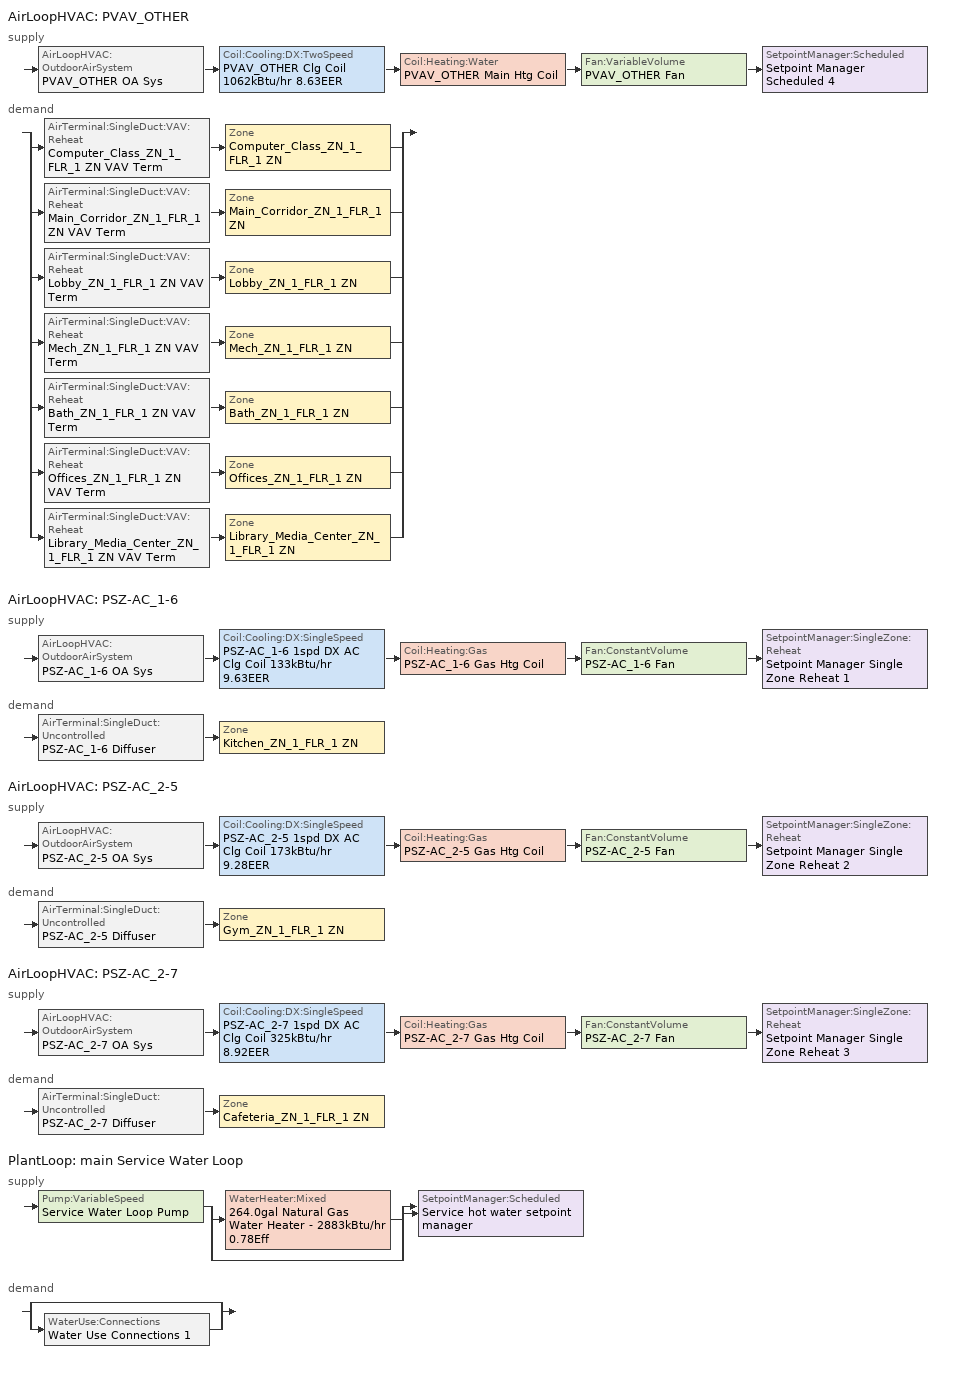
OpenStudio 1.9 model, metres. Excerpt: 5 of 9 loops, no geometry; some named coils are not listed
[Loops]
AirLoopHVAC 'PVAV_OTHER'
 supply: AirLoopHVAC:OutdoorAirSystem 'PVAV_OTHER OA Sys' > Coil:Cooling:DX:TwoSpeed 'PVAV_OTHER Clg Coil 1062kBtu/hr 8.63EER' > Coil:Heating:Water 'PVAV_OTHER Main Htg Coil' > Fan:VariableVolume 'PVAV_OTHER Fan' > SetpointManager:Scheduled 'Setpoint Manager Scheduled 4'
 demand: split
  | AirTerminal:SingleDuct:VAV:Reheat 'Computer_Class_ZN_1_FLR_1 ZN VAV Term' > Zone 'Computer_Class_ZN_1_FLR_1 ZN'
  | AirTerminal:SingleDuct:VAV:Reheat 'Main_Corridor_ZN_1_FLR_1 ZN VAV Term' > Zone 'Main_Corridor_ZN_1_FLR_1 ZN'
  | AirTerminal:SingleDuct:VAV:Reheat 'Lobby_ZN_1_FLR_1 ZN VAV Term' > Zone 'Lobby_ZN_1_FLR_1 ZN'
  | AirTerminal:SingleDuct:VAV:Reheat 'Mech_ZN_1_FLR_1 ZN VAV Term' > Zone 'Mech_ZN_1_FLR_1 ZN'
  | AirTerminal:SingleDuct:VAV:Reheat 'Bath_ZN_1_FLR_1 ZN VAV Term' > Zone 'Bath_ZN_1_FLR_1 ZN'
  | AirTerminal:SingleDuct:VAV:Reheat 'Offices_ZN_1_FLR_1 ZN VAV Term' > Zone 'Offices_ZN_1_FLR_1 ZN'
  | AirTerminal:SingleDuct:VAV:Reheat 'Library_Media_Center_ZN_1_FLR_1 ZN VAV Term' > Zone 'Library_Media_Center_ZN_1_FLR_1 ZN'
AirLoopHVAC 'PSZ-AC_1-6'
 supply: AirLoopHVAC:OutdoorAirSystem 'PSZ-AC_1-6 OA Sys' > Coil:Cooling:DX:SingleSpeed 'PSZ-AC_1-6 1spd DX AC Clg Coil 133kBtu/hr 9.63EER' > Coil:Heating:Gas 'PSZ-AC_1-6 Gas Htg Coil' > Fan:ConstantVolume 'PSZ-AC_1-6 Fan' > SetpointManager:SingleZone:Reheat 'Setpoint Manager Single Zone Reheat 1'
 demand: AirTerminal:SingleDuct:Uncontrolled 'PSZ-AC_1-6 Diffuser' > Zone 'Kitchen_ZN_1_FLR_1 ZN'
AirLoopHVAC 'PSZ-AC_2-5'
 supply: AirLoopHVAC:OutdoorAirSystem 'PSZ-AC_2-5 OA Sys' > Coil:Cooling:DX:SingleSpeed 'PSZ-AC_2-5 1spd DX AC Clg Coil 173kBtu/hr 9.28EER' > Coil:Heating:Gas 'PSZ-AC_2-5 Gas Htg Coil' > Fan:ConstantVolume 'PSZ-AC_2-5 Fan' > SetpointManager:SingleZone:Reheat 'Setpoint Manager Single Zone Reheat 2'
 demand: AirTerminal:SingleDuct:Uncontrolled 'PSZ-AC_2-5 Diffuser' > Zone 'Gym_ZN_1_FLR_1 ZN'
AirLoopHVAC 'PSZ-AC_2-7'
 supply: AirLoopHVAC:OutdoorAirSystem 'PSZ-AC_2-7 OA Sys' > Coil:Cooling:DX:SingleSpeed 'PSZ-AC_2-7 1spd DX AC Clg Coil 325kBtu/hr 8.92EER' > Coil:Heating:Gas 'PSZ-AC_2-7 Gas Htg Coil' > Fan:ConstantVolume 'PSZ-AC_2-7 Fan' > SetpointManager:SingleZone:Reheat 'Setpoint Manager Single Zone Reheat 3'
 demand: AirTerminal:SingleDuct:Uncontrolled 'PSZ-AC_2-7 Diffuser' > Zone 'Cafeteria_ZN_1_FLR_1 ZN'
PlantLoop 'main Service Water Loop'
 supply: Pump:VariableSpeed 'Service Water Loop Pump' > split
  | WaterHeater:Mixed '264.0gal Natural Gas Water Heater - 2883kBtu/hr 0.78Eff'
  | bypass
  join > SetpointManager:Scheduled 'Service hot water setpoint manager'
 demand: split
  | bypass
  | WaterUse:Connections 'Water Use Connections 1'
[Sizing:Zone] Zone Cooling Design Supply Air Humidity Ratio {kg-H2O/kg-air}=0.0085; Zone Heating Design Supply Air Humidity Ratio {kg-H2O/kg-air}=0.008; Cooling Design Air Flow Method=DesignDay; Heating Design Air Flow Method=DesignDay
Name | Zone Cooling Design Supply Air Temperature {C} | Zone Heating Design Supply Air Temperature {C}
Library_Media_Center_ZN_1_FLR_1 ZN; Bath_ZN_1_FLR_1 ZN; Computer_Class_ZN_1_FLR_1 ZN; Lobby_ZN_1_FLR_1 ZN; Mech_ZN_1_FLR_1 ZN; Offices_ZN_1_FLR_1 ZN; Main_Corridor_ZN_1_FLR_1 ZN | 12.7778 | 50
Cafeteria_ZN_1_FLR_1 ZN; Gym_ZN_1_FLR_1 ZN; Kitchen_ZN_1_FLR_1 ZN | 12.8 | 40
[Zone equipment]
Library_Media_Center_ZN_1_FLR_1 ZN: Library_Media_Center_ZN_1_FLR_1 ZN VAV Term
Bath_ZN_1_FLR_1 ZN: Bath_ZN_1_FLR_1 ZN VAV Term, Bath_ZN_1_FLR_1 ZN Exhaust Fan
Cafeteria_ZN_1_FLR_1 ZN: PSZ-AC_2-7 Diffuser
Gym_ZN_1_FLR_1 ZN: PSZ-AC_2-5 Diffuser
Computer_Class_ZN_1_FLR_1 ZN: Computer_Class_ZN_1_FLR_1 ZN VAV Term
Lobby_ZN_1_FLR_1 ZN: Lobby_ZN_1_FLR_1 ZN VAV Term
Mech_ZN_1_FLR_1 ZN: Mech_ZN_1_FLR_1 ZN VAV Term
Offices_ZN_1_FLR_1 ZN: Offices_ZN_1_FLR_1 ZN VAV Term
Main_Corridor_ZN_1_FLR_1 ZN: Main_Corridor_ZN_1_FLR_1 ZN VAV Term
Kitchen_ZN_1_FLR_1 ZN: PSZ-AC_1-6 Diffuser, Kitchen_ZN_1_FLR_1 ZN Exhaust Fan
[PlantLoop]
main Service Water Loop: Maximum Loop Temperature {C}=60; Minimum Loop Temperature {C}=10; Plant Loop Volume {m3}=Autocalculate; Load Distribution Scheme=Optimal
[Sizing:Plant]
main Service Water Loop: Loop Type=Heating; Design Loop Exit Temperature {C}=60; Loop Design Temperature Difference {deltaC}=5; Sizing Option=NonCoincident; Zone Timesteps in Averaging Window=1; Coincident Sizing Factor Mode=None
[SetpointManager:Scheduled] Control Variable=Temperature
Name | Schedule
Setpoint Manager Scheduled 4 | Supply Air Temp - 55F 3
Service hot water setpoint manager | Service Water Loop Temp - 140.0F
[Pump:VariableSpeed]
Service Water Loop Pump: Rated Pump Head {Pa}=1; Motor Efficiency=1; Pump Control Type=Intermittent
[AirLoopHVAC] Design Supply Air Flow Rate {m3/s}=AutoSize
Name | Availability Schedule | Availability Manager
PVAV_OTHER | PrimarySchool VAV Operation | Availability Manager Night Cycle 4
PSZ-AC_1-6 | PrimarySchool PSZ-AC Operation | Availability Manager Night Cycle 5
PSZ-AC_2-5 | PrimarySchool PSZ-AC Operation | Availability Manager Night Cycle 6
PSZ-AC_2-7 | PrimarySchool PSZ-AC Operation | Availability Manager Night Cycle 7
[Sizing:System] Type of Load to Size On=Sensible; Design Outdoor Air Flow Rate {m3/s}=Autosize; Preheat Design Temperature {C}=7; Preheat Design Humidity Ratio {kg-H2O/kg-Air}=0.008; Precool Design Temperature {C}=12.8; Precool Design Humidity Ratio {kg-H2O/kg-Air}=0.008; Central Cooling Design Supply Air Temperature {C}=12.8; Sizing Option=Coincident; 100% Outdoor Air in Cooling=No; 100% Outdoor Air in Heating=No; Central Cooling Design Supply Air Humidity Ratio {kg-H2O/kg-Air}=0.0085; Central Heating Design Supply Air Humidity Ratio {kg-H2O/kg-Air}=0.008; Cooling Design Air Flow Method=DesignDay; Cooling Design Air Flow Rate {m3/s}=0; Heating Design Air Flow Method=DesignDay; Heating Design Air Flow Rate {m3/s}=0; System Outdoor Air Method=ZoneSum; Zone Maximum Outdoor Air Fraction=1; Cooling Supply Air Flow Rate Per Floor Area {m3/s-m2}=0.00996765; Cooling Fraction of Autosized Cooling Supply Air Flow Rate=1; Cooling Supply Air Flow Rate Per Unit Cooling Capacity {m3/s-W}=3.94755e-05; Heating Supply Air Flow Rate Per Floor Area {m3/s-m2}=0.00996765; Heating Fraction of Autosized Heating Supply Air Flow Rate=1; Heating Fraction of Autosized Cooling Supply Air Flow Rate=1; Heating Supply Air Flow Rate Per Unit Heating Capacity {m3/s-W}=3.15882e-05; Cooling Design Capacity Method=CoolingDesignCapacity; Cooling Design Capacity {W}=autosize; Cooling Design Capacity Per Floor Area {W/m2}=234.7; Fraction of Autosized Cooling Design Capacity=1; Heating Design Capacity Method=HeatingDesignCapacity; Heating Design Capacity {W}=autosize; Heating Design Capacity Per Floor Area {W/m2}=157; Fraction of Autosized Heating Design Capacity=1; Central Cooling Capacity Control Method=OnOff
Name | Minimum System Air Flow Ratio | Central Heating Design Supply Air Temperature {C}
PVAV_OTHER | 0.3 | 16.6667
PSZ-AC_1-6; PSZ-AC_2-5; PSZ-AC_2-7 | 1 | 40
[AvailabilityManager:NightCycle] Control Type=CycleOnAny; Thermostat Tolerance {deltaC}=1; Cycling Run Time {s}=3600
Availability Manager Night Cycle 4; Availability Manager Night Cycle 5; Availability Manager Night Cycle 6; Availability Manager Night Cycle 7
[Fan:VariableVolume]
PVAV_OTHER Fan: Availability Schedule=Always On Discrete; Fan Efficiency=0.6006; Pressure Rise {Pa}=1018.77; Maximum Flow Rate {m3/s}=Autosize; Fan Power Minimum Flow Rate Input Method=FixedFlowRate; Fan Power Minimum Flow Fraction=0; Fan Power Minimum Air Flow Rate {m3/s}=0; Motor Efficiency=0.924; Motor In Airstream Fraction=1; Fan Power Coefficient 1=0.0407599; Fan Power Coefficient 2=0.088045; Fan Power Coefficient 3=-0.0729261; Fan Power Coefficient 4=0.94374; Fan Power Coefficient 5=0
[Coil:Cooling:DX:TwoSpeed]
PVAV_OTHER Clg Coil 1062kBtu/hr 8.63EER: Availability Schedule=Always On Discrete; Rated High Speed Total Cooling Capacity {W}=Autosize; Rated High Speed Sensible Heat Ratio=Autosize; Rated High Speed COP {W/W}=3.00974; Rated High Speed Air Flow Rate {m3/s}=Autosize; Total Cooling Capacity Function of Temperature Curve=DOE Ref DX Clg Coil Cool-Cap-fT; Total Cooling Capacity Function of Flow Fraction Curve=DOE Ref DX Clg Coil Cool-CAP-fFlow; Energy Input Ratio Function of Temperature Curve=DOE Ref DX Clg Coil Cool-EIR-fT; Energy Input Ratio Function of Flow Fraction Curve=DOE Ref DX Clg Coil Cool-EIR-fFlow; Part Load Fraction Correlation Curve=DOE Ref DX Clg Coil Cool-PLF-fPLR; Rated Low Speed Total Cooling Capacity {W}=Autosize; Rated Low Speed Sensible Heat Ratio=0.69; Rated Low Speed COP {W/W}=3.00974; Low Speed Total Cooling Capacity Function of Temperature Curve=DOE Ref DX Clg Coil Cool-Cap-fT 1; Low Speed Energy Input Ratio Function of Temperature Curve=DOE Ref DX Clg Coil Cool-EIR-fT 1; Condenser Type=AirCooled; High Speed Evaporative Condenser Effectiveness=0; High Speed Evaporative Condenser Air Flow Rate {m3/s}=Autosize; High Speed Evaporative Condenser Pump Rated Power Consumption {W}=Autosize; Low Speed Evaporative Condenser Effectiveness=0; Low Speed Evaporative Condenser Air Flow Rate {m3/s}=Autosize; Low Speed Evaporative Condenser Pump Rated Power Consumption {W}=Autosize; Basin Heater Capacity {W/K}=10; Basin Heater Setpoint Temperature {C}=2
[Controller:OutdoorAir] Minimum Outdoor Air Flow Rate {m3/s}=Autosize; Maximum Outdoor Air Flow Rate {m3/s}=Autosize; Economizer Control Type=NoEconomizer; Economizer Control Action Type=ModulateFlow; Economizer Maximum Limit Dry-Bulb Temperature {C}=28; Economizer Maximum Limit Enthalpy {J/kg}=64000; Economizer Minimum Limit Dry-Bulb Temperature {C}=-100; Lockout Type=LockoutWithCompressor; Minimum Limit Type=FixedMinimum; Minimum Outdoor Air Schedule=Always On Discrete; High Humidity Control=No
Name | Controller Mechanical Ventilation | Heat Recovery Bypass Control Type
Controller Outdoor Air 4 | PVAV_OTHER Ventilation Controller | BypassWhenWithinEconomizerLimits
PSZ-AC_1-6 OA Sys Controller | Controller Mechanical Ventilation 1 | BypassWhenOAFlowGreaterThanMinimum
PSZ-AC_2-5 OA Sys Controller | Controller Mechanical Ventilation 2 | BypassWhenOAFlowGreaterThanMinimum
PSZ-AC_2-7 OA Sys Controller | Controller Mechanical Ventilation 3 | BypassWhenOAFlowGreaterThanMinimum
[Controller:MechanicalVentilation] Availability Schedule=Always On Discrete; System Outdoor Air Method=ZoneSum
PVAV_OTHER Ventilation Controller; Controller Mechanical Ventilation 1; Controller Mechanical Ventilation 2; Controller Mechanical Ventilation 3
[AirLoopHVAC:OutdoorAirSystem]
Name | Controller
PVAV_OTHER OA Sys | Controller Outdoor Air 4
PSZ-AC_1-6 OA Sys | PSZ-AC_1-6 OA Sys Controller
PSZ-AC_2-5 OA Sys | PSZ-AC_2-5 OA Sys Controller
PSZ-AC_2-7 OA Sys | PSZ-AC_2-7 OA Sys Controller
[AirTerminal:SingleDuct:VAV:Reheat] Availability Schedule=Always On Discrete; Maximum Air Flow Rate {m3/s}=AutoSize; Zone Minimum Air Flow Input Method=Constant; Constant Minimum Air Flow Fraction=0.3; Fixed Minimum Air Flow Rate {m3/s}=0; Maximum Hot Water or Steam Flow Rate {m3/s}=AutoSize; Minimum Hot Water or Steam Flow Rate {m3/s}=0; Convergence Tolerance=0.001; Damper Heating Action=Normal; Maximum Flow per Zone Floor Area During Reheat {m3/s-m2}=AutoSize; Maximum Flow Fraction During Reheat=AutoSize; Maximum Reheat Air Temperature {C}=35; Control For Outdoor Air=No
Name | Reheat Coil
Computer_Class_ZN_1_FLR_1 ZN VAV Term | Computer_Class_ZN_1_FLR_1 ZN Rht Coil
Main_Corridor_ZN_1_FLR_1 ZN VAV Term | Main_Corridor_ZN_1_FLR_1 ZN Rht Coil
Lobby_ZN_1_FLR_1 ZN VAV Term | Lobby_ZN_1_FLR_1 ZN Rht Coil
Mech_ZN_1_FLR_1 ZN VAV Term | Mech_ZN_1_FLR_1 ZN Rht Coil
Bath_ZN_1_FLR_1 ZN VAV Term | Bath_ZN_1_FLR_1 ZN Rht Coil
Offices_ZN_1_FLR_1 ZN VAV Term | Offices_ZN_1_FLR_1 ZN Rht Coil
Library_Media_Center_ZN_1_FLR_1 ZN VAV Term | Library_Media_Center_ZN_1_FLR_1 ZN Rht Coil
[SetpointManager:SingleZone:Reheat] Minimum Supply Air Temperature {C}=10; Maximum Supply Air Temperature {C}=50
Name | Control Zone
Setpoint Manager Single Zone Reheat 1 | Kitchen_ZN_1_FLR_1 ZN
Setpoint Manager Single Zone Reheat 2 | Gym_ZN_1_FLR_1 ZN
Setpoint Manager Single Zone Reheat 3 | Cafeteria_ZN_1_FLR_1 ZN
[Fan:ConstantVolume] Availability Schedule=PrimarySchool PSZ-AC Operation; Maximum Flow Rate {m3/s}=AutoSize
Name | Fan Efficiency | Pressure Rise {Pa} | Motor Efficiency
PSZ-AC_1-6 Fan; PSZ-AC_2-5 Fan | 0.546 | 622.722 | 0.84
PSZ-AC_2-7 Fan | 0.58175 | 1110.94 | 0.895
[Coil:Heating:Gas] Availability Schedule=Always On Discrete; Gas Burner Efficiency=0.78; Nominal Capacity {W}=AutoSize; Parasitic Electric Load {W}=0; Parasitic Gas Load {W}=0
PSZ-AC_1-6 Gas Htg Coil; PSZ-AC_2-5 Gas Htg Coil; PSZ-AC_2-7 Gas Htg Coil
[Coil:Cooling:DX:SingleSpeed] Availability Schedule=Always On Discrete; Rated Total Cooling Capacity {W}=autosize; Rated Sensible Heat Ratio=autosize; Rated Air Flow Rate {m3/s}=autosize; Rated Evaporator Fan Power Per Volume Flow Rate {W/(m3/s)}=773.3; Condenser Type=AirCooled; Evaporative Condenser Effectiveness=0; Evaporative Condenser Air Flow Rate {m3/s}=Autosize; Evaporative Condenser Pump Rated Power Consumption {W}=Autosize; Crankcase Heater Capacity {W}=0; Maximum Outdoor Dry-Bulb Temperature for Crankcase Heater Operation {C}=0; Basin Heater Capacity {W/K}=0; Basin Heater Setpoint Temperature {C}=10
Name | Rated COP {W/W} | Total Cooling Capacity Function of Temperature Curve | Total Cooling Capacity Function of Flow Fraction Curve | Energy Input Ratio Function of Temperature Curve | Energy Input Ratio Function of Flow Fraction Curve | Part Load Fraction Correlation Curve
PSZ-AC_1-6 1spd DX AC Clg Coil 133kBtu/hr 9.63EER | 3.34269 | DOE Ref DX Clg Coil Cool-Cap-fT 8 | DOE Ref DX Clg Coil Cool-CAP-fFlow 4 | DOE Ref DX Clg Coil Cool-EIR-fT 8 | DOE Ref DX Clg Coil Cool-EIR-fFlow 4 | DOE Ref DX Clg Coil Cool-PLF-fPLR 4
PSZ-AC_2-5 1spd DX AC Clg Coil 173kBtu/hr 9.28EER | 3.22615 | DOE Ref DX Clg Coil Cool-Cap-fT 9 | DOE Ref DX Clg Coil Cool-CAP-fFlow 5 | DOE Ref DX Clg Coil Cool-EIR-fT 9 | DOE Ref DX Clg Coil Cool-EIR-fFlow 5 | DOE Ref DX Clg Coil Cool-PLF-fPLR 5
PSZ-AC_2-7 1spd DX AC Clg Coil 325kBtu/hr 8.92EER | 3.10629 | DOE Ref DX Clg Coil Cool-Cap-fT 10 | DOE Ref DX Clg Coil Cool-CAP-fFlow 6 | DOE Ref DX Clg Coil Cool-EIR-fT 10 | DOE Ref DX Clg Coil Cool-EIR-fFlow 6 | DOE Ref DX Clg Coil Cool-PLF-fPLR 6
[AirTerminal:SingleDuct:Uncontrolled] Availability Schedule=Always On Discrete; Maximum Air Flow Rate {m3/s}=AutoSize
PSZ-AC_1-6 Diffuser; PSZ-AC_2-5 Diffuser; PSZ-AC_2-7 Diffuser
[Fan:ZoneExhaust] Fan Efficiency=0.1595; Pressure Rise {Pa}=124.544; System Availability Manager Coupling Mode=Decoupled
Name | Availability Schedule | Maximum Flow Rate {m3/s} | Flow Fraction Schedule | Balanced Exhaust Fraction Schedule
Kitchen_ZN_1_FLR_1 ZN Exhaust Fan | SchoolPrimary Kitchen_Exhaust_SCH | 2.12376 | SchoolSecondary Kitchen_Exhaust_SCH_DCV | SchoolSecondary Kitchen Exhaust Fan Balanced Exhaust Fraction Schedule
Bath_ZN_1_FLR_1 ZN Exhaust Fan | SchoolPrimary Hours_of_operation | 0.283168
[Refrigeration:Case] Availability Schedule=Always On Discrete; Zone=Kitchen_ZN_1_FLR_1 ZN; Rated Ambient Temperature {C}=23.8889; Rated Ambient Relative Humidity {percent}=55; Rated Total Cooling Capacity per Unit Length {W/m}=734; Case Length {m}=3.66; Latent Case Credit Curve Type=CaseTemperatureMethod; Standard Case Lighting Power per Unit Length {W/m}=33; Case Lighting Schedule=SchoolSecondary BLDG_LIGHT_SCH; Fraction of Lighting Energy to Case=1; Anti-Sweat Heater Control Type=None; Humidity at Zero Anti-Sweat Heater Energy {percent}=0; Case Height {m}=0; Defrost Energy Correction Curve Type=None; Refrigerated Case Restocking Schedule=SchoolSecondary Kitchen_ZN_1_FLR_1_Case:1_WALKINFREEZER_WalkInStockingSched
Name | Rated Latent Heat Ratio | Rated Runtime Fraction | Case Operating Temperature {C} | Latent Case Credit Curve | Standard Case Fan Power per Unit Length {W/m} | Operating Case Fan Power per Unit Length {W/m} | Fraction of Anti-Sweat Heater Energy to Case | Case Defrost Power per Unit Length {W/m} | Case Defrost Type | Case Defrost Schedule | Case Defrost Drip-Down Schedule | Under Case HVAC Return Air Fraction | Case Credit Fraction Schedule
Kitchen_ZN_1_FLR_1 ZN Walkin Freezer | 0.1 | 0.4 | -23 | Single Shelf Horizontal Latent Energy Multiplier_Pre2004 | 68.3 | 68.3 | 0 | 410 | Electric | Refrigeration Defrost Schedule | Refrigeration Defrost DripDown Schedule | 0 | Refrigeration Case Credit Schedule
Kitchen_ZN_1_FLR_1 ZN Display Case | 0.08 | 0.85 | 2 | Multi Shelf Vertical Latent Energy Multiplier | 55 | 55 | 0.2 | 0 | OffCycle | Refrigeration Defrost Schedule 1 |  | 0.05
[Refrigeration:Condenser:AirCooled] Rated Subcooling Temperature Difference {deltaC}=0; Condenser Fan Speed Control Type=VariableSpeed; Rated Fan Power {W}=750; Minimum Fan Air Flow Ratio=0.25
Name | Rated Effective Total Heat Rejection Rate Curve
Refrigeration Condenser Air Cooled 1 | Refrigeration Condenser Air Cooled HR Curve
Refrigeration Condenser Air Cooled 2 | Refrigeration Condenser Air Cooled HR Curve 1
[Refrigeration:System] Minimum Condensing Temperature {C}=21; Refrigeration System Working Fluid Type=R404a; Suction Temperature Control Type=ConstantSuctionTemperature; Suction Piping Zone=Kitchen_ZN_1_FLR_1 ZN
Name | Refrigeration Condenser
Refrigeration System 1 | Refrigeration Condenser Air Cooled 1
Refrigeration System 2 | Refrigeration Condenser Air Cooled 2
[WaterHeater:Mixed]
264.0gal Natural Gas Water Heater - 2883kBtu/hr 0.78Eff: Tank Volume {m3}=0.999349; Setpoint Temperature Schedule=Service Water Loop Temp - 140.0F; Deadband Temperature Difference {deltaC}=2; Maximum Temperature Limit {C}=82.2222; Heater Control Type=Cycle; Heater Maximum Capacity {W}=845000; Heater Fuel Type=NaturalGas; Heater Thermal Efficiency=0.78; Off Cycle Parasitic Fuel Consumption Rate {W}=19.9992; Off Cycle Parasitic Fuel Type=NaturalGas; Off Cycle Parasitic Heat Fraction to Tank=0.8; On Cycle Parasitic Fuel Consumption Rate {W}=19.9992; On Cycle Parasitic Fuel Type=NaturalGas; On Cycle Parasitic Heat Fraction to Tank=0; Ambient Temperature Indicator=Schedule; Ambient Temperature Schedule=Water Heater Ambient Temp Schedule - 70F; Off Cycle Loss Coefficient to Ambient Temperature {W/K}=5.99799; On Cycle Loss Coefficient to Ambient Temperature {W/K}=5.99799; Use Side Effectiveness=1; Source Side Effectiveness=1; Use Side Design Flow Rate {m3/s}=autosize; Source Side Design Flow Rate {m3/s}=autosize; Indirect Water Heating Recovery Time {hr}=1.5
[WaterUse:Connections]
Water Use Connections 1: Water Use Equipment Name 1=Main Service Water Use 2.6gal/min
[WaterUse:Equipment:Definition]
Main Service Water Use Def 2.6gal/min: Peak Flow Rate {m3/s}=0.000164035; Target Temperature Schedule=Schedule Ruleset 5; Sensible Fraction Schedule=Schedule Ruleset 3; Latent Fraction Schedule=Schedule Ruleset 4
[WaterUse:Equipment]
Main Service Water Use 2.6gal/min: Water Use Equipment Definition=Main Service Water Use Def 2.6gal/min; Flow Rate Fraction Schedule=SchoolPrimary BLDG_SWH_SCH
[Schedule:Ruleset]
Name | Default Day Schedule | Summer Design Day Schedule | Winter Design Day Schedule
PrimarySchool VAV Operation | PrimarySchool VAV Operation Default | PrimarySchool VAV Operation Summer Design Day | PrimarySchool VAV Operation Winter Design Day
Supply Air Temp - 55F 3 | Supply Air Temp - 55F Default 3
PrimarySchool PSZ-AC Operation | PrimarySchool PSZ-AC Operation Default | PrimarySchool PSZ-AC Operation Summer Design Day | PrimarySchool PSZ-AC Operation Winter Design Day
SchoolPrimary Kitchen_Exhaust_SCH | SchoolPrimary Kitchen_Exhaust_SCH Default | SchoolPrimary Kitchen_Exhaust_SCH Summer Design Day | SchoolPrimary Kitchen_Exhaust_SCH Winter Design Day
SchoolSecondary Kitchen_Exhaust_SCH_DCV | SchoolSecondary Kitchen_Exhaust_SCH_DCV Default | SchoolSecondary Kitchen_Exhaust_SCH_DCV Summer Design Day | SchoolSecondary Kitchen_Exhaust_SCH_DCV Winter Design Day
SchoolSecondary Kitchen Exhaust Fan Balanced Exhaust Fraction Schedule | SchoolSecondary Kitchen Exhaust Fan Balanced Exhaust Fraction Schedule Default | SchoolSecondary Kitchen Exhaust Fan Balanced Exhaust Fraction Schedule Summer Design Day | SchoolSecondary Kitchen Exhaust Fan Balanced Exhaust Fraction Schedule Winter Design Day
SchoolPrimary Hours_of_operation | SchoolPrimary Hours_of_operation Default | SchoolPrimary Hours_of_operation Summer Design Day | SchoolPrimary Hours_of_operation Winter Design Day
Refrigeration Defrost Schedule | Refrigeration Defrost Schedule Default
Refrigeration Defrost DripDown Schedule | Refrigeration Defrost DripDown Schedule Default
Refrigeration Case Credit Schedule | Refrigeration Case Credit Schedule Default
SchoolSecondary BLDG_LIGHT_SCH | SchoolSecondary BLDG_LIGHT_SCH Default | SchoolSecondary BLDG_LIGHT_SCH Summer Design Day | SchoolSecondary BLDG_LIGHT_SCH Winter Design Day
SchoolSecondary Kitchen_ZN_1_FLR_1_Case:1_WALKINFREEZER_WalkInStockingSched | SchoolSecondary Kitchen_ZN_1_FLR_1_Case:1_WALKINFREEZER_WalkInStockingSched Default | SchoolSecondary Kitchen_ZN_1_FLR_1_Case:1_WALKINFREEZER_WalkInStockingSched Summer Design Day | SchoolSecondary Kitchen_ZN_1_FLR_1_Case:1_WALKINFREEZER_WalkInStockingSched Winter Design Day
Refrigeration Defrost Schedule 1 | Refrigeration Defrost Schedule Default 1
Service Water Loop Temp - 140.0F | Service Water Loop Temp - 140.0F Default
Water Heater Ambient Temp Schedule - 70F | Water Heater Ambient Temp Schedule - 70F Default
Schedule Ruleset 3 | Schedule Day 49
Schedule Ruleset 4 | Schedule Day 50
Schedule Ruleset 5 | Schedule Day 51
SchoolPrimary BLDG_SWH_SCH | SchoolPrimary BLDG_SWH_SCH Default | SchoolPrimary BLDG_SWH_SCH Summer Design Day | SchoolPrimary BLDG_SWH_SCH Winter Design Day
[Schedule:Day]
PrimarySchool VAV Operation Default; PrimarySchool VAV Operation Summer Design Day; PrimarySchool PSZ-AC Operation Default; PrimarySchool PSZ-AC Operation Summer Design Day: 6, 0, 0, 20, 0, 1, 24, 0, 0
PrimarySchool VAV Operation Winter Design Day; PrimarySchool VAV Operation Sat|Sun|WntrDsn Day; PrimarySchool PSZ-AC Operation Winter Design Day; PrimarySchool PSZ-AC Operation Sat|Sun|WntrDsn Day; SchoolPrimary Kitchen_Exhaust_SCH Default; SchoolPrimary Kitchen_Exhaust_SCH Wknd Day; SchoolPrimary Kitchen_Exhaust_SCH Wknd Day 1; SchoolSecondary Kitchen Exhaust Fan Balanced Exhaust Fraction Schedule Default; SchoolSecondary Kitchen Exhaust Fan Balanced Exhaust Fraction Schedule Wknd Day; SchoolSecondary Kitchen Exhaust Fan Balanced Exhaust Fraction Schedule Wknd Day 1; SchoolPrimary Hours_of_operation Default; SchoolSecondary BLDG_LIGHT_SCH Winter Design Day; SchoolPrimary BLDG_SWH_SCH Default; SchoolPrimary BLDG_SWH_SCH Sun|Sat Day; SchoolPrimary BLDG_SWH_SCH Sun|Sat Day 1; SchoolPrimary BLDG_SWH_SCH Sat Day: 24, 0, 0
Supply Air Temp - 55F Default 3: 24, 0, 12.7778
SchoolPrimary Kitchen_Exhaust_SCH Wkdy Day: 8, 0, 0, 17, 0, 1, 24, 0, 0
SchoolPrimary Kitchen_Exhaust_SCH Winter Design Day; SchoolPrimary Kitchen_Exhaust_SCH Summer Design Day; SchoolPrimary Kitchen_Exhaust_SCH Wkdy Day 1; SchoolPrimary Kitchen_Exhaust_SCH Wkdy Day 2: 8, 0, 0, 21, 0, 1, 24, 0, 0
SchoolSecondary Kitchen_Exhaust_SCH_DCV Default; SchoolSecondary Kitchen_Exhaust_SCH_DCV Winter Design Day; SchoolSecondary Kitchen_Exhaust_SCH_DCV Summer Design Day; SchoolSecondary BLDG_LIGHT_SCH Summer Design Day: 24, 0, 1
SchoolSecondary Kitchen Exhaust Fan Balanced Exhaust Fraction Schedule Wkdy Day: 8, 0, 0, 17, 0, 0.746296, 24, 0, 0
SchoolSecondary Kitchen Exhaust Fan Balanced Exhaust Fraction Schedule Winter Design Day; SchoolSecondary Kitchen Exhaust Fan Balanced Exhaust Fraction Schedule Summer Design Day; SchoolSecondary Kitchen Exhaust Fan Balanced Exhaust Fraction Schedule Wkdy Day 1; SchoolSecondary Kitchen Exhaust Fan Balanced Exhaust Fraction Schedule Wkdy Day 2: 8, 0, 0, 21, 0, 0.746296, 24, 0, 0
SchoolPrimary Hours_of_operation Winter Design Day; SchoolPrimary Hours_of_operation Summer Design Day; SchoolPrimary Hours_of_operation WntrDsn|SmrDsn|Wkdy Day: 7, 0, 0, 21, 0, 1, 24, 0, 0
Refrigeration Defrost Schedule Default: 11, 0, 0, 11, 20, 1, 23, 0, 0, 23, 20, 1, 24, 0, 0
Refrigeration Defrost DripDown Schedule Default: 11, 0, 0, 11, 30, 1, 23, 0, 0, 23, 30, 1, 24, 0, 0
Refrigeration Case Credit Schedule Default: 7, 0, 0.2, 21, 0, 0.4, 24, 0, 0.2
SchoolSecondary BLDG_LIGHT_SCH Default; SchoolSecondary BLDG_LIGHT_SCH Wknd Day; SchoolSecondary BLDG_LIGHT_SCH Wknd Day 1: 24, 0, 0.1773
SchoolSecondary BLDG_LIGHT_SCH Wkdy Day; SchoolSecondary BLDG_LIGHT_SCH Wkdy Day 2: 7, 0, 0.1773, 21, 0, 0.9, 24, 0, 0.1773
SchoolSecondary BLDG_LIGHT_SCH Wkdy Day 1: 8, 0, 0.1773, 20, 0, 0.5, 24, 0, 0.1773
SchoolSecondary Kitchen_ZN_1_FLR_1_Case:1_WALKINFREEZER_WalkInStockingSched Default: 4, 0, 0, 5, 0, 725, 6, 0, 417, 7, 0, 290, 24, 0, 0
SchoolSecondary Kitchen_ZN_1_FLR_1_Case:1_WALKINFREEZER_WalkInStockingSched Winter Design Day; SchoolSecondary Kitchen_ZN_1_FLR_1_Case:1_WALKINFREEZER_WalkInStockingSched Summer Design Day; SchoolSecondary Kitchen_ZN_1_FLR_1_Case:1_WALKINFREEZER_WalkInStockingSched WntrDsn|SmrDsn|Wknd|Mon|Wed|Thu Day: 4, 0, 0, 5, 0, 125, 6, 0, 117, 7, 0, 90, 19, 0, 0, 20, 0, 125, 21, 0, 117, 22, 0, 90, 24, 0, 0
Refrigeration Defrost Schedule Default 1: 23, 20, 0, 24, 0, 0
Service Water Loop Temp - 140.0F Default: 24, 0, 60
Water Heater Ambient Temp Schedule - 70F Default: 24, 0, 21.1111
Schedule Day 49: 24, 0, 0.2
Schedule Day 50: 24, 0, 0.05
Schedule Day 51: 24, 0, 43.3333
SchoolPrimary BLDG_SWH_SCH Summer Design Day: 7, 0, 0.05, 8, 0, 0.1, 9, 0, 0.34, 10, 0, 0.6, 11, 0, 0.63, 12, 0, 0.72, 13, 0, 0.79, 14, 0, 0.83, 15, 0, 0.61, 16, 0, 0.65, 18, 0, 0.1, 19, 0, 0.19, 20, 0, 0.25, 22, 0, 0.22, 23, 0, 0.12, 24, 0, 0.09
SchoolPrimary BLDG_SWH_SCH Wkdy Day; SchoolPrimary BLDG_SWH_SCH Wkdy Day 2: 8, 0, 0, 9, 0, 0.34, 10, 0, 0.6, 11, 0, 0.63, 12, 0, 0.72, 13, 0, 0.79, 14, 0, 0.83, 15, 0, 0.61, 16, 0, 0.65, 18, 0, 0.1, 19, 0, 0.19, 20, 0, 0.25, 24, 0, 0
SchoolPrimary BLDG_SWH_SCH Winter Design Day: 9, 0, 0.03, 13, 0, 0.05, 24, 0, 0.03
SchoolPrimary BLDG_SWH_SCH Wkdy Day 1: 8, 0, 0, 18, 0, 0.1, 19, 0, 0.19, 20, 0, 0.25, 24, 0, 0
[Schedule:Rule] Date Specification Type=DateRange
Name | Schedule Ruleset | Rule Order | Day Schedule | Apply Sunday | Apply Saturday | Start Month | Start Day | End Month | End Day | Apply Monday | Apply Tuesday | Apply Wednesday | Apply Thursday | Apply Friday
Schedule Rule 41 | PrimarySchool VAV Operation | 0 | PrimarySchool VAV Operation Sat|Sun|WntrDsn Day | Yes | Yes | 1 | 1 | 12 | 31
Schedule Rule 43 | PrimarySchool PSZ-AC Operation | 0 | PrimarySchool PSZ-AC Operation Sat|Sun|WntrDsn Day | Yes | Yes | 1 | 1 | 12 | 31
Schedule Rule 45 | SchoolPrimary Kitchen_Exhaust_SCH | 4 | SchoolPrimary Kitchen_Exhaust_SCH Wkdy Day |  |  | 1 | 1 | 6 | 30 | Yes | Yes | Yes | Yes | Yes
Schedule Rule 46 | SchoolPrimary Kitchen_Exhaust_SCH | 3 | SchoolPrimary Kitchen_Exhaust_SCH Wknd Day | Yes | Yes | 1 | 1 | 6 | 30
Schedule Rule 47 | SchoolPrimary Kitchen_Exhaust_SCH | 2 | SchoolPrimary Kitchen_Exhaust_SCH Wkdy Day 1 |  |  | 7 | 1 | 9 | 1 | Yes | Yes | Yes | Yes | Yes
Schedule Rule 48 | SchoolPrimary Kitchen_Exhaust_SCH | 1 | SchoolPrimary Kitchen_Exhaust_SCH Wknd Day 1 | Yes | Yes | 7 | 1 | 9 | 1
Schedule Rule 49 | SchoolPrimary Kitchen_Exhaust_SCH | 0 | SchoolPrimary Kitchen_Exhaust_SCH Wkdy Day 2 |  |  | 9 | 1 | 12 | 31 | Yes | Yes | Yes | Yes | Yes
Schedule Rule 50 | SchoolSecondary Kitchen Exhaust Fan Balanced Exhaust Fraction Schedule | 4 | SchoolSecondary Kitchen Exhaust Fan Balanced Exhaust Fraction Schedule Wkdy Day |  |  | 1 | 1 | 6 | 30 | Yes | Yes | Yes | Yes | Yes
Schedule Rule 51 | SchoolSecondary Kitchen Exhaust Fan Balanced Exhaust Fraction Schedule | 3 | SchoolSecondary Kitchen Exhaust Fan Balanced Exhaust Fraction Schedule Wknd Day | Yes | Yes | 1 | 1 | 6 | 30
Schedule Rule 52 | SchoolSecondary Kitchen Exhaust Fan Balanced Exhaust Fraction Schedule | 2 | SchoolSecondary Kitchen Exhaust Fan Balanced Exhaust Fraction Schedule Wkdy Day 1 |  |  | 7 | 1 | 9 | 1 | Yes | Yes | Yes | Yes | Yes
Schedule Rule 53 | SchoolSecondary Kitchen Exhaust Fan Balanced Exhaust Fraction Schedule | 1 | SchoolSecondary Kitchen Exhaust Fan Balanced Exhaust Fraction Schedule Wknd Day 1 | Yes | Yes | 7 | 1 | 9 | 1
Schedule Rule 54 | SchoolSecondary Kitchen Exhaust Fan Balanced Exhaust Fraction Schedule | 0 | SchoolSecondary Kitchen Exhaust Fan Balanced Exhaust Fraction Schedule Wkdy Day 2 |  |  | 9 | 1 | 12 | 31 | Yes | Yes | Yes | Yes | Yes
Schedule Rule 55 | SchoolPrimary Hours_of_operation | 0 | SchoolPrimary Hours_of_operation WntrDsn|SmrDsn|Wkdy Day |  |  | 1 | 1 | 12 | 31 | Yes | Yes | Yes | Yes | Yes
Schedule Rule 56 | SchoolSecondary BLDG_LIGHT_SCH | 4 | SchoolSecondary BLDG_LIGHT_SCH Wkdy Day |  |  | 1 | 1 | 6 | 30 | Yes | Yes | Yes | Yes | Yes
Schedule Rule 57 | SchoolSecondary BLDG_LIGHT_SCH | 3 | SchoolSecondary BLDG_LIGHT_SCH Wknd Day | Yes | Yes | 1 | 1 | 6 | 30
Schedule Rule 58 | SchoolSecondary BLDG_LIGHT_SCH | 2 | SchoolSecondary BLDG_LIGHT_SCH Wkdy Day 1 |  |  | 7 | 1 | 9 | 1 | Yes | Yes | Yes | Yes | Yes
Schedule Rule 59 | SchoolSecondary BLDG_LIGHT_SCH | 1 | SchoolSecondary BLDG_LIGHT_SCH Wknd Day 1 | Yes | Yes | 7 | 1 | 9 | 1
Schedule Rule 60 | SchoolSecondary BLDG_LIGHT_SCH | 0 | SchoolSecondary BLDG_LIGHT_SCH Wkdy Day 2 |  |  | 9 | 1 | 12 | 31 | Yes | Yes | Yes | Yes | Yes
Schedule Rule 61 | SchoolSecondary Kitchen_ZN_1_FLR_1_Case:1_WALKINFREEZER_WalkInStockingSched | 0 | SchoolSecondary Kitchen_ZN_1_FLR_1_Case:1_WALKINFREEZER_WalkInStockingSched WntrDsn|SmrDsn|Wknd|Mon|Wed|Thu Day | Yes | Yes | 1 | 1 | 12 | 31 | Yes |  | Yes | Yes
Schedule Rule 62 | SchoolPrimary BLDG_SWH_SCH | 5 | SchoolPrimary BLDG_SWH_SCH Sun|Sat Day | Yes | Yes | 1 | 1 | 6 | 15
Schedule Rule 63 | SchoolPrimary BLDG_SWH_SCH | 4 | SchoolPrimary BLDG_SWH_SCH Wkdy Day |  |  | 1 | 1 | 6 | 15 | Yes | Yes | Yes | Yes | Yes
Schedule Rule 64 | SchoolPrimary BLDG_SWH_SCH | 3 | SchoolPrimary BLDG_SWH_SCH Sun|Sat Day 1 | Yes | Yes | 6 | 16 | 9 | 15
Schedule Rule 65 | SchoolPrimary BLDG_SWH_SCH | 2 | SchoolPrimary BLDG_SWH_SCH Wkdy Day 1 |  |  | 6 | 16 | 9 | 15 | Yes | Yes | Yes | Yes | Yes
Schedule Rule 66 | SchoolPrimary BLDG_SWH_SCH | 1 | SchoolPrimary BLDG_SWH_SCH Sat Day |  | Yes | 9 | 16 | 12 | 31
Schedule Rule 67 | SchoolPrimary BLDG_SWH_SCH | 0 | SchoolPrimary BLDG_SWH_SCH Wkdy Day 2 |  |  | 9 | 16 | 12 | 31 | Yes | Yes | Yes | Yes | Yes
[Schedule:Constant]
Always On Discrete: Value=1
[Curve:Biquadratic] Minimum Value of x {BasedOnField A2}=-100; Maximum Value of x {BasedOnField A2}=100; Minimum Value of y {BasedOnField A3}=-100; Maximum Value of y {BasedOnField A3}=100
Name | Coefficient1 Constant | Coefficient2 x | Coefficient3 x**2 | Coefficient4 y | Coefficient5 y**2 | Coefficient6 x*y
DOE Ref DX Clg Coil Cool-Cap-fT; DOE Ref DX Clg Coil Cool-Cap-fT 1; DOE Ref DX Clg Coil Cool-Cap-fT 8; DOE Ref DX Clg Coil Cool-Cap-fT 9; DOE Ref DX Clg Coil Cool-Cap-fT 10 | 0.971212 | -0.0152755 | 0.00144345 | -0.00039321 | -6.8364e-06 | -0.000290596
DOE Ref DX Clg Coil Cool-EIR-fT; DOE Ref DX Clg Coil Cool-EIR-fT 1; DOE Ref DX Clg Coil Cool-EIR-fT 8; DOE Ref DX Clg Coil Cool-EIR-fT 9; DOE Ref DX Clg Coil Cool-EIR-fT 10 | 0.286871 | 0.0239022 | -0.000810648 | 0.0134585 | 0.000338936 | -0.000487004
[Curve:Quadratic] Coefficient1 Constant=0.909496; Coefficient2 x=0.0986477; Coefficient3 x**2=-0.00819488; Minimum Value of x {BasedOnField A2}=0; Maximum Value of x {BasedOnField A2}=1
DOE Ref DX Clg Coil Cool-PLF-fPLR; DOE Ref DX Clg Coil Cool-PLF-fPLR 4; DOE Ref DX Clg Coil Cool-PLF-fPLR 5; DOE Ref DX Clg Coil Cool-PLF-fPLR 6
[Curve:Cubic]
Name | Coefficient1 Constant | Coefficient2 x | Coefficient3 x**2 | Coefficient4 x**3 | Minimum Value of x {BasedOnField A2} | Maximum Value of x {BasedOnField A2}
Single Shelf Horizontal Latent Energy Multiplier_Pre2004 | 0.020376 | 0.00024378 | 1.14e-05 | 1.811e-07 | -35 | 20
Multi Shelf Vertical Latent Energy Multiplier | 0.0265263 | 0.00107803 | -6.02558e-05 | 1.23732e-06 | -35 | 20
DOE Ref DX Clg Coil Cool-CAP-fFlow; DOE Ref DX Clg Coil Cool-EIR-fFlow; DOE Ref DX Clg Coil Cool-CAP-fFlow 4; DOE Ref DX Clg Coil Cool-EIR-fFlow 4; DOE Ref DX Clg Coil Cool-CAP-fFlow 5; DOE Ref DX Clg Coil Cool-EIR-fFlow 5; DOE Ref DX Clg Coil Cool-CAP-fFlow 6; DOE Ref DX Clg Coil Cool-EIR-fFlow 6 | 1 | 0 | 0 | 0 | -100 | 100
[Curve:Linear] Coefficient1 Constant=0; Coefficient2 x=22000; Minimum Value of x {BasedOnField A2}=5; Maximum Value of x {BasedOnField A2}=22.2
Refrigeration Condenser Air Cooled HR Curve; Refrigeration Condenser Air Cooled HR Curve 1
